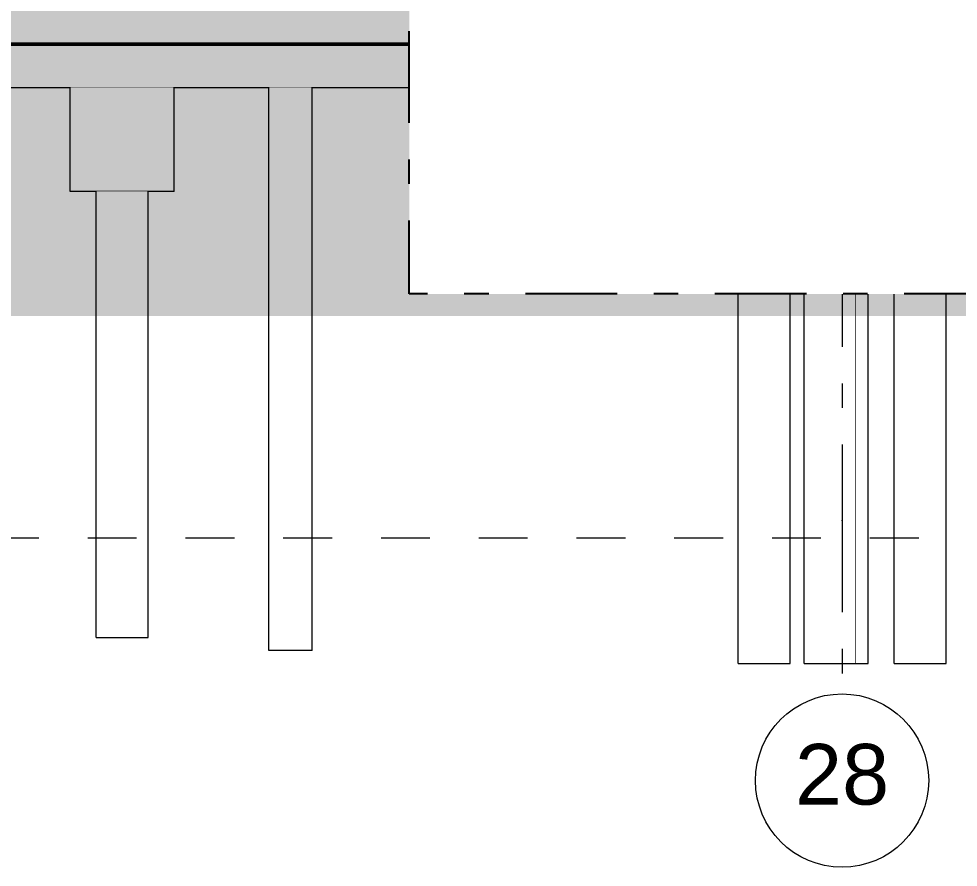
# Model space of a CAD drawing. Header units: millimetres. Extents: x -48147 to 1422273, y -494195 to 18123.
# Drawn here: x 1399780 to 1405204, y -494195 to -489299 of the extents above; entities that cross this region are included whole.
import ezdxf
from ezdxf.enums import TextEntityAlignment as Align

# ---------------------------------------------------------------- set-up
doc = ezdxf.new("R2010")
doc.units = ezdxf.units.MM
doc.header["$MEASUREMENT"] = 0
for name, pattern in [('Dashed', [2822.222233, 1411.111116, -1411.111116]), ('Double Dashed', [1093.611073, 529.166651, -211.666656, 141.111112, -211.666656]), ('Wipeout_Contour', [1000, 0, -1000])]:
    doc.linetypes.add(name, pattern=pattern)
for name, color, linetype, lineweight, true_color in [('0_Pen_No__105', 7, 'Continuous', 15, 0xa6a6a6), ('A-230-M_FLOOR.IFC Import_Pen_No__109', 7, 'Continuous', 15, 0xa6a6a6), ('A-230-M_FLOOR.IFC Import_Pen_No__29', 7, 'Continuous', 50, 0x2a2a2a), ('HATCHING_Pen_No__145', 7, 'Continuous', 0, 0xa6a6a6), ('New_A-15-MG_Structural_Grid_Phase_2_Pen_No__222', 7, 'Continuous', 13, 0x65af33), ('S-160-M_FOUND.IFC Import_Pen_No__104', 7, 'Continuous', 15, 0xa6a6a6), ('S-160-M_FOUND.IFC Import_Pen_No__24', 7, 'Continuous', 50, 0x2a2a2a), ('S-280-M_STRUCT_FRAME.IFC Import_Pen_No__30', 7, 'Continuous', 50, 0x2a2a2a), ('S-280-M_STRUCT_FRAME.IFC Import_Pen_No__47', 7, 'Continuous', 35, 0x444444)]:
    doc.layers.add(name, color=color, linetype=linetype, lineweight=lineweight, true_color=true_color)
for name, color, linetype in [('A-230-M_FLOOR.IFC Import', 7, 'Continuous'), ('A-95-P_Drawing', 7, 'Continuous'), ('New_A-15-MG_Structural_Grid_Phase_2', 7, 'Continuous'), ('S-160-M_FOUND.IFC Import', 7, 'Continuous'), ('S-280-M_STRUCT_FRAME.IFC Import', 7, 'Continuous')]:
    doc.layers.add(name, color=color, linetype=linetype)
for name, color, linetype, lineweight in [('A-95-P_Drawing_Pen_No__194', 7, 'Continuous', 25), ('S-160-M_FOUND.IFC Import_Pen_No__1', 7, 'Continuous', 13), ('S-160-M_FOUND.IFC Import_Pen_No__4', 7, 'Continuous', 20), ('S-280-M_STRUCT_FRAME.IFC Import_Pen_No__4', 7, 'Continuous', 20), ('S-280-M_STRUCT_FRAME.IFC Import_Pen_No__90', 8, 'Continuous', 20)]:
    doc.layers.add(name, color=color, linetype=linetype, lineweight=lineweight)
doc.styles.add('GENERATED_STYLE_2', font='')
doc.styles.get('GENERATED_STYLE_2').set_extended_font_data('Swis721 BT')

# ---------------------------------------------------------------- blocks, each defined once
blk = doc.blocks.new('Section Elem_634_2', base_point=(1383917.5, -489195))
at = {"color": 254, "linetype": 'Wipeout_Contour', "lineweight": 0, "ltscale": 5949061.425561503}
blk.add_wipeout([(1404326.4, -489445), (1404326.4, -489695), (1404430.9, -489695), (1404430.9, -489445)], dxfattribs=at).dxf.layer = 'S-280-M_STRUCT_FRAME.IFC Import'
blk = doc.blocks.new('Section Elem_635_2', base_point=(1383917.5, -489195))
at = {"color": 254, "linetype": 'Wipeout_Contour', "lineweight": 0, "ltscale": 8901825.174633143}
blk.add_wipeout([(1398626, -489445), (1398626, -489545), (1398663.5, -489545), (1398663.5, -489695), (1404326.4, -489695), (1404326.4, -489445)], dxfattribs=at).dxf.layer = 'S-280-M_STRUCT_FRAME.IFC Import'
at = {"layer": 'S-280-M_STRUCT_FRAME.IFC Import_Pen_No__4', "linetype": 'Continuous'}
for p, q in [((1404326.4, -489445), (1404326.4, -489695)), ((1398788.5, -489695), (1404164, -489695))]:
    blk.add_line(p, q, dxfattribs=at)
blk = doc.blocks.new('Section Elem_640_2', base_point=(1383917.5, -489195))
at = {"layer": 'S-280-M_STRUCT_FRAME.IFC Import_Pen_No__30', "linetype": 'Continuous'}
blk.add_line((1404730.8, -489195), (1404715.6, -489195), dxfattribs=at)
at = {"color": 254, "linetype": 'Wipeout_Contour', "lineweight": 0, "ltscale": 5951972.515212669}
blk.add_wipeout([(1405190.9, -489195), (1405190.9, -489695), (1405194.9, -489695), (1405194.9, -489195)], dxfattribs=at).dxf.layer = 'S-280-M_STRUCT_FRAME.IFC Import'
at = {"color": 254, "linetype": 'Wipeout_Contour', "lineweight": 0, "ltscale": 5952157.831262697}
blk.add_wipeout([(1405222.5, -489195), (1405222.5, -489695), (1405261.4, -489695), (1405261.4, -489195)], dxfattribs=at).dxf.layer = 'S-280-M_STRUCT_FRAME.IFC Import'
at = {"layer": 'S-280-M_STRUCT_FRAME.IFC Import_Pen_No__47', "linetype": 'Continuous', "lineweight": 0, "true_color": 0x111111}
blk.add_hatch(color=168, dxfattribs=at).paths.add_polyline_path([(1404430.9, -489195), (1404430.9, -489695), (1405190.9, -489695), (1405190.9, -489195)])
at = {"layer": 'S-280-M_STRUCT_FRAME.IFC Import_Pen_No__90', "linetype": 'Continuous'}
blk.add_line((1405261.4, -489695), (1405261.4, -489195), dxfattribs=at)
blk = doc.blocks.new('Section Elem_748_2', base_point=(1383917.5, -489195))
at = {"color": 254, "linetype": 'Wipeout_Contour', "lineweight": 0, "ltscale": 5948191.228196158}
blk.add_wipeout([(1403783.6, -490445), (1404164, -490445), (1404164, -489695), (1403783.6, -489695)], dxfattribs=at).dxf.layer = 'S-160-M_FOUND.IFC Import'
at = {"layer": 'S-160-M_FOUND.IFC Import_Pen_No__4', "linetype": 'Continuous'}
for p, q in [((1403783.6, -490445), (1403783.6, -489695)), ((1404164, -490445), (1403783.6, -490445))]:
    blk.add_line(p, q, dxfattribs=at)
blk = doc.blocks.new('Section Elem_764_2', base_point=(1383917.5, -489195))
at = {"color": 254, "linetype": 'Wipeout_Contour', "lineweight": 0, "ltscale": 5951742.023879479}
blk.add_wipeout([(1405664, -489695), (1404164, -489695), (1404164, -490445), (1405664, -490445)], dxfattribs=at).dxf.layer = 'S-160-M_FOUND.IFC Import'
at = {"layer": 'S-160-M_FOUND.IFC Import_Pen_No__4', "linetype": 'Continuous'}
for p, q in [((1404164, -489695), (1404430.9, -489695)), ((1404164, -490445), (1404164, -489695)), ((1405244.7, -489695), (1405664, -489695)), ((1405664, -490445), (1405664, -489695)), ((1405664, -490445), (1404164, -490445))]:
    blk.add_line(p, q, dxfattribs=at)
blk = doc.blocks.new('Section Elem_765_2', base_point=(1383917.5, -489195))
at = {"color": 254, "linetype": 'Wipeout_Contour', "lineweight": 0, "ltscale": 5952238.422553194}
blk.add_wipeout([(1404314, -490445), (1404314, -493020), (1404614, -493020), (1404614, -490445)], dxfattribs=at).dxf.layer = 'S-160-M_FOUND.IFC Import'
at = {"layer": 'S-160-M_FOUND.IFC Import_Pen_No__1', "linetype": 'Continuous'}
for p, q in [((1404314, -493020), (1404314, -490445)), ((1404614, -493020), (1404614, -490445)), ((1404314, -493020), (1404614, -493020))]:
    blk.add_line(p, q, dxfattribs=at)
blk = doc.blocks.new('Section Elem_766_2', base_point=(1383917.5, -489195))
at = {"color": 254, "linetype": 'Wipeout_Contour', "lineweight": 0, "ltscale": 5950802.548596372}
blk.add_wipeout([(1403933.6, -490445), (1403933.6, -493020), (1404233.6, -493020), (1404233.6, -490445)], dxfattribs=at).dxf.layer = 'S-160-M_FOUND.IFC Import'
at = {"layer": 'S-160-M_FOUND.IFC Import_Pen_No__1', "linetype": 'Continuous'}
for p, q in [((1403933.6, -493020), (1403933.6, -490445)), ((1404233.6, -493020), (1404233.6, -490445)), ((1403933.6, -493020), (1404233.6, -493020))]:
    blk.add_line(p, q, dxfattribs=at)
blk = doc.blocks.new('Section Elem_787_2', base_point=(1383917.5, -489195))
at = {"color": 254, "linetype": 'Wipeout_Contour', "lineweight": 0, "ltscale": 5934510.784172485}
blk.add_wipeout([(1400077.1, -490295), (1400677.1, -490295), (1400677.1, -489695), (1400077.1, -489695)], dxfattribs=at).dxf.layer = 'S-160-M_FOUND.IFC Import'
at = {"layer": 'S-160-M_FOUND.IFC Import_Pen_No__4', "linetype": 'Continuous'}
for p, q in [((1400077.1, -490295), (1400077.1, -489695)), ((1400677.1, -490295), (1400677.1, -489695)), ((1400677.1, -490295), (1400077.1, -490295))]:
    blk.add_line(p, q, dxfattribs=at)
blk = doc.blocks.new('Section Elem_788_2', base_point=(1383917.5, -489195))
at = {"color": 254, "linetype": 'Wipeout_Contour', "lineweight": 0, "ltscale": 5936612.884162601}
blk.add_wipeout([(1400227.1, -490295), (1400227.1, -492870), (1400527.1, -492870), (1400527.1, -490295)], dxfattribs=at).dxf.layer = 'S-160-M_FOUND.IFC Import'
at = {"layer": 'S-160-M_FOUND.IFC Import_Pen_No__1', "linetype": 'Continuous'}
for p, q in [((1400227.1, -492870), (1400227.1, -490295)), ((1400527.1, -492870), (1400527.1, -490295)), ((1400227.1, -492870), (1400527.1, -492870))]:
    blk.add_line(p, q, dxfattribs=at)
blk = doc.blocks.new('Section Elem_817_2', base_point=(1383917.5, -489195))
at = {"color": 254, "linetype": 'Wipeout_Contour', "lineweight": 0, "ltscale": 5940409.035402212}
blk.add_wipeout([(1401474.9, -489695), (1401474.2, -489695), (1401474.2, -492945), (1401474.9, -492945)], dxfattribs=at).dxf.layer = 'S-160-M_FOUND.IFC Import'
at = {"layer": 'S-160-M_FOUND.IFC Import_Pen_No__4', "linetype": 'Continuous'}
for q in [(1401474.9, -489695), (1401474.2, -492945)]:
    blk.add_line((1401474.9, -492945), q, dxfattribs=at)
blk = doc.blocks.new('Section Elem_818_2', base_point=(1383917.5, -489195))
at = {"color": 254, "linetype": 'Wipeout_Contour', "lineweight": 0, "ltscale": 5940406.353313009}
blk.add_wipeout([(1401474.2, -489695), (1401473.5, -489695), (1401473.5, -492945), (1401474.2, -492945)], dxfattribs=at).dxf.layer = 'S-160-M_FOUND.IFC Import'
at = {"layer": 'S-160-M_FOUND.IFC Import_Pen_No__4', "linetype": 'Continuous'}
for q in [(1401474.2, -489695), (1401473.5, -492945)]:
    blk.add_line((1401474.2, -492945), q, dxfattribs=at)
blk = doc.blocks.new('Section Elem_819_2', base_point=(1383917.5, -489195))
at = {"color": 254, "linetype": 'Wipeout_Contour', "lineweight": 0, "ltscale": 5939933.17254472}
blk.add_wipeout([(1401473.5, -489695), (1401223.5, -489695), (1401223.5, -492945), (1401473.5, -492945)], dxfattribs=at).dxf.layer = 'S-160-M_FOUND.IFC Import'
at = {"layer": 'S-160-M_FOUND.IFC Import_Pen_No__4', "linetype": 'Continuous'}
for p, q in [((1401223.5, -492945), (1401223.5, -489695)), ((1401473.5, -492945), (1401473.5, -489695)), ((1401473.5, -492945), (1401223.5, -492945))]:
    blk.add_line(p, q, dxfattribs=at)
blk = doc.blocks.new('Section Elem_833_2', base_point=(1383917.5, -489195))
at = {"layer": 'S-160-M_FOUND.IFC Import_Pen_No__1', "linetype": 'Continuous'}
blk.add_line((1404233.6, -492870), (1404233.6, -490445), dxfattribs=at)
blk = doc.blocks.new('Section Elem_834_2', base_point=(1383917.5, -489195))
at = {"layer": 'S-160-M_FOUND.IFC Import_Pen_No__24', "linetype": 'Continuous', "flags": 128}
for points in [[(1404430.9, -489195), (1404430.9, -489445), (1404430.9, -489695)], [(1404715.6, -489195), (1404606.2, -489195), (1404430.9, -489195)]]:
    blk.add_lwpolyline(points, dxfattribs=at)
at = {"color": 254, "linetype": 'Wipeout_Contour', "lineweight": 0, "ltscale": 5952032.263585179}
blk.add_wipeout([(1405194.9, -489695), (1405222.5, -489695), (1405222.5, -489195), (1405194.9, -489195)], dxfattribs=at).dxf.layer = 'S-160-M_FOUND.IFC Import'
at = {"color": 254, "linetype": 'Wipeout_Contour', "lineweight": 0, "ltscale": 5952246.20692401}
blk.add_wipeout([(1405261.4, -489195), (1405261.4, -489695), (1405269.3, -489695), (1405269.3, -489195)], dxfattribs=at).dxf.layer = 'S-160-M_FOUND.IFC Import'
at = {"layer": 'S-160-M_FOUND.IFC Import_Pen_No__104', "linetype": 'Continuous', "lineweight": 0, "true_color": 0x535353}
blk.add_hatch(color=251, dxfattribs=at).paths.add_polyline_path([(1405190.9, -489695), (1405190.9, -489195), (1404430.9, -489195), (1404430.9, -489695)])
at = {"layer": 'S-160-M_FOUND.IFC Import_Pen_No__1', "linetype": 'Continuous'}
for p, q in [((1405190.9, -489195), (1405269.3, -489195)), ((1405269.3, -489695), (1405269.3, -489195)), ((1405190.9, -489695), (1405244.8, -489695))]:
    blk.add_line(p, q, dxfattribs=at)
at = {"layer": 'S-160-M_FOUND.IFC Import_Pen_No__24', "linetype": 'Continuous'}
for p, q in [((1405190.9, -489195), (1405190.9, -489695)), ((1405190.9, -489695), (1404430.9, -489695))]:
    blk.add_line(p, q, dxfattribs=at)
at = {"layer": 'S-160-M_FOUND.IFC Import_Pen_No__24', "linetype": 'Continuous', "flags": 128}
blk.add_lwpolyline([(1405190.9, -489195), (1405052.7, -489195), (1404952.4, -489195), (1404746.6, -489195), (1404730.8, -489195)], dxfattribs=at)
blk = doc.blocks.new('Section Elem_835_2', base_point=(1383917.5, -489195))
at = {"layer": 'S-160-M_FOUND.IFC Import_Pen_No__1', "linetype": 'Continuous'}
blk.add_line((1404314, -489695), (1404314, -489445), dxfattribs=at)
blk = doc.blocks.new('Section Elem_847_2', base_point=(1383917.5, -489195))
at = {"color": 254, "linetype": 'Wipeout_Contour', "lineweight": 0, "ltscale": 5910380.455260781}
blk.add_wipeout([(1384003.6, -489445), (1404430.9, -489445), (1404430.9, -489195), (1384003.6, -489195)], dxfattribs=at).dxf.layer = 'A-230-M_FLOOR.IFC Import'
at = {"layer": 'A-230-M_FLOOR.IFC Import_Pen_No__109', "linetype": 'Continuous'}
h = blk.add_hatch(dxfattribs=at)
h.set_pattern_fill('Lightweight_Concrete_0002', color=256, style=0, pattern_type=2)
h.set_pattern_definition([(0, (1383917.5, -489195), (0, 779.423), [48.75, -401.25]), (0, (1384142.5, -488805.3), (0, 779.423), [48.75, -401.25]), (60, (1383917.5, -489195), (-675, 389.71), [48.75, -401.25]), (60, (1384367.5, -489195), (-675, 389.71), [48.75, -401.25]), (120, (1383966.26, -489195), (675, 389.71), [48.75, -401.25]), (120, (1384416.26, -489195), (675, 389.71), [48.75, -401.25]), (0, (1383917.5, -489120.03), (0, 150), [0, -150, 0, -225]), (45, (1383992.5, -489120.03), (-106.066, 106.066), [0, -112.5, 0, -187.5])])
h.paths.add_polyline_path([(1384003.6, -489445), (1404430.9, -489445), (1404430.9, -489195), (1384003.6, -489195)])
at = {"layer": 'A-230-M_FLOOR.IFC Import_Pen_No__29', "linetype": 'Continuous'}
blk.add_line((1404430.9, -489445), (1384003.6, -489445), dxfattribs=at)
blk = doc.blocks.new('Section Elem_858_2', base_point=(1383917.5, -489195))
at = {"color": 254, "linetype": 'Wipeout_Contour', "lineweight": 0, "ltscale": 5952936.210555234}
blk.add_wipeout([(1404614, -493020), (1404683.6, -493020), (1404683.6, -490445), (1404614, -490445)], dxfattribs=at).dxf.layer = 'S-160-M_FOUND.IFC Import'
at = {"layer": 'S-160-M_FOUND.IFC Import_Pen_No__1', "linetype": 'Continuous'}
for p, q in [((1404683.6, -493020), (1404683.6, -490445)), ((1404614, -493020), (1404683.6, -493020))]:
    blk.add_line(p, q, dxfattribs=at)
blk = doc.blocks.new('Section Elem_859_2', base_point=(1383917.5, -489195))
at = {"color": 254, "linetype": 'Wipeout_Contour', "lineweight": 0, "ltscale": 5954200.327782393}
blk.add_wipeout([(1404833.6, -490445), (1404833.6, -493020), (1405133.6, -493020), (1405133.6, -490445)], dxfattribs=at).dxf.layer = 'S-160-M_FOUND.IFC Import'
at = {"layer": 'S-160-M_FOUND.IFC Import_Pen_No__1', "linetype": 'Continuous'}
for p, q in [((1404833.6, -493020), (1404833.6, -490445)), ((1405133.6, -493020), (1405133.6, -490445)), ((1404833.6, -493020), (1405133.6, -493020))]:
    blk.add_line(p, q, dxfattribs=at)
blk = doc.blocks.new('Section Elem_873_2', base_point=(1383917.5, -489195))
at = {"layer": 'S-160-M_FOUND.IFC Import_Pen_No__1', "linetype": 'Continuous'}
blk.add_line((1404683.6, -492870), (1404683.6, -490445), dxfattribs=at)
blk = doc.blocks.new('Section Elem_874_2', base_point=(1383917.5, -489195))
at = {"layer": 'S-160-M_FOUND.IFC Import_Pen_No__1', "linetype": 'Continuous'}
blk.add_line((1405133.6, -492870), (1405133.6, -490445), dxfattribs=at)
blk = doc.blocks.new('Standard grid marker[4]_2', base_point=(1404533.4, -467790.4))
at = {"layer": 'New_A-15-MG_Structural_Grid_Phase_2_Pen_No__222', "linetype": 'Double Dashed'}
for p, q in [((1404533.4, -468790.4), (1404533.4, -492195)), ((1404533.4, -492195), (1404533.4, -493195))]:
    blk.add_line(p, q, dxfattribs=at)
at = {"layer": 'New_A-15-MG_Structural_Grid_Phase_2_Pen_No__222', "linetype": 'Continuous'}
blk.add_circle((1404533.4, -493695), 500, dxfattribs=at)
at = {"layer": 'New_A-15-MG_Structural_Grid_Phase_2_Pen_No__222', "linetype": 'Double Dashed'}
blk.add_point((1404533.4, -492195), dxfattribs=at)
blk.add_point((1404533.4, -492195), dxfattribs=at)
at = {"layer": 'New_A-15-MG_Structural_Grid_Phase_2_Pen_No__222', "style": 'GENERATED_STYLE_2'}
for tag, p in [('AC_MarkerText_1_0', (1404533.4, -467254.2)), ('AC_MarkerText_1_1', (1404533.4, -493658.8))]:
    blk.add_attdef(tag, text='', height=350, rotation=360, dxfattribs=at).set_placement(p, align=Align.MIDDLE_CENTER)
blk = doc.blocks.new('S-26 Building Section_STORY_MARKER', base_point=(1383917.5, -489195))
at = {"layer": '0_Pen_No__105', "linetype": 'Dashed', "ltscale": 0.2}
blk.add_line((1358409.3, -492295), (1418411.4, -492295), dxfattribs=at)

msp = doc.modelspace()

# ---------------------------------------------------------------- block references
at = {"layer": 'S-280-M_STRUCT_FRAME.IFC Import'}
msp.add_blockref('Section Elem_634_2', (1383917.5, -489195), dxfattribs=at)

# ---------------------------------------------------------------- next in the draw order: block references
for name in ['Section Elem_640_2', 'Section Elem_635_2']:
    msp.add_blockref(name, (1383917.5, -489195), dxfattribs=at)

# ---------------------------------------------------------------- next in the draw order: block references
at = {"layer": 'S-160-M_FOUND.IFC Import'}
for name in ['Section Elem_787_2', 'Section Elem_817_2', 'Section Elem_748_2']:
    msp.add_blockref(name, (1383917.5, -489195), dxfattribs=at)

# ---------------------------------------------------------------- next in the draw order: block references
for name in ['Section Elem_818_2', 'Section Elem_764_2', 'Section Elem_788_2']:
    msp.add_blockref(name, (1383917.5, -489195), dxfattribs=at)

# ---------------------------------------------------------------- next in the draw order: block references
for name in ['Section Elem_834_2', 'Section Elem_819_2', 'Section Elem_766_2', 'Section Elem_765_2', 'Section Elem_859_2']:
    msp.add_blockref(name, (1383917.5, -489195), dxfattribs=at)

# ---------------------------------------------------------------- next in the draw order: block references
for name in ['Section Elem_835_2', 'Section Elem_833_2', 'Section Elem_858_2', 'Section Elem_874_2']:
    msp.add_blockref(name, (1383917.5, -489195), dxfattribs=at)

# ---------------------------------------------------------------- next in the draw order: block references
at = {"layer": 'A-230-M_FLOOR.IFC Import'}
msp.add_blockref('Section Elem_847_2', (1383917.5, -489195), dxfattribs=at)
at = {"layer": 'S-160-M_FOUND.IFC Import'}
msp.add_blockref('Section Elem_873_2', (1383917.5, -489195), dxfattribs=at)

# ---------------------------------------------------------------- next in the draw order: hatches: boundary and pattern name
at = {"layer": 'HATCHING_Pen_No__145', "linetype": 'Continuous'}
msp.add_hatch(color=256, dxfattribs=at).paths.add_polyline_path([(1418063, -489195), (1405190.9, -489195), (1405190.9, -489695), (1404430.9, -489695), (1404430.9, -489420), (1384003.6, -489420), (1384003.6, -489695), (1383491.8, -489695), (1383491.8, -489625), (1363271, -489625), (1363271, -490125), (1362767, -490125), (1362767, -489625), (1362559.1, -489625), (1362559.1, -489195), (1356736.2, -489195), (1356736.2, -491014.8), (1418063, -491014.8)])

# ---------------------------------------------------------------- next in the draw order: block references
at = {"layer": 'New_A-15-MG_Structural_Grid_Phase_2', "color": 8, "linetype": 'Continuous', "lineweight": 15}
ref = msp.add_blockref('Standard grid marker[4]_2', (1404533.4, -467790.4), dxfattribs=at)
ref.add_attrib('AC_MarkerText_1_1', '28', dxfattribs={"layer": 'New_A-15-MG_Structural_Grid_Phase_2_Pen_No__222', "color": 85, "true_color": 0x65af33, "height": 350, "rotation": 360, "style": 'GENERATED_STYLE_2'}).set_placement((1404533.4, -493658.8), align=Align.MIDDLE_CENTER)

# ---------------------------------------------------------------- next in the draw order: wipeouts: each hides what was drawn before it
at = {"color": 254, "linetype": 'Wipeout_Contour', "lineweight": 0, "ltscale": 5938162.266185065}
msp.add_wipeout([(1402034.4, -470936.6), (1406876.5, -470936.6), (1406876.5, -490886.4), (1402034.4, -490886.4)], dxfattribs=at).dxf.layer = 'A-95-P_Drawing'

# ---------------------------------------------------------------- next in the draw order: linework, layer by layer
at = {"layer": 'A-95-P_Drawing_Pen_No__194', "linetype": 'Double Dashed', "flags": 128}
msp.add_lwpolyline([(1402034.4, -470936.6), (1406876.5, -470936.6), (1406876.5, -490886.4), (1402034.4, -490886.4)], close=True, dxfattribs=at)

# ---------------------------------------------------------------- next in the draw order: block references
at = {"linetype": 'Continuous', "lineweight": 0}
msp.add_blockref('S-26 Building Section_STORY_MARKER', (1383917.5, -489195), dxfattribs=at)

doc.saveas('drawing.dxf')
